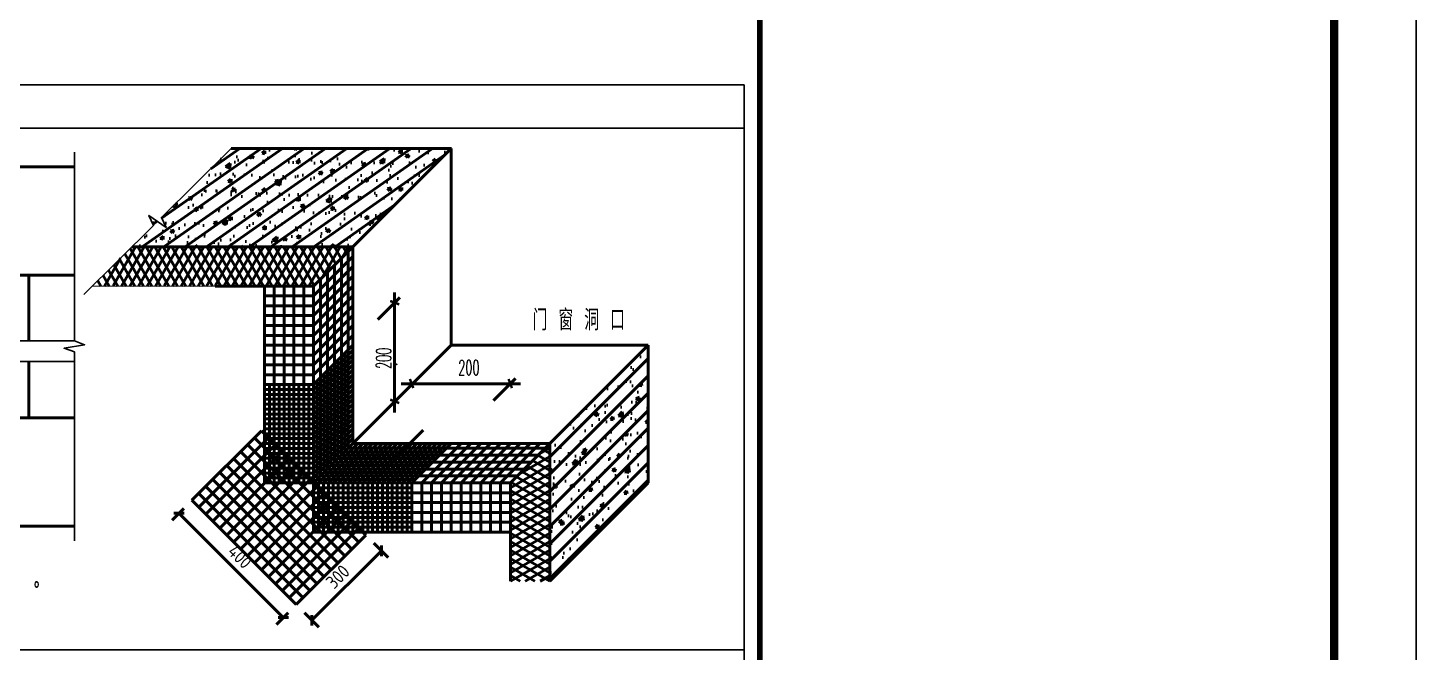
# Model space of a CAD drawing. Extents: x 1188826 to 1909461, y 608442 to 1651179.
# Drawn here: x 1858446 to 1875351, y 1288385 to 1295986 of the extents above; entities that cross this region are included whole.
import ezdxf

# ---------------------------------------------------------------- set-up
doc = ezdxf.new("R2010")
doc.units = 0
doc.header["$LTSCALE"] = 1000
doc.header["$MEASUREMENT"] = 0
for name, color, linetype in [('Defpoint', 7, 'Continuous'), ('PUB_DIM', 3, 'Continuous'), ('PUB_TEXT', 4, 'Continuous'), ('图框', 140, 'Continuous')]:
    doc.layers.add(name, color=color, linetype=linetype)
doc.layers.add('WALL', color=9, linetype='Continuous', lineweight=40)
doc.styles.add('DIM_FONT', font='SIMPLEX.shx', dxfattribs={"width": 0.56})
doc.styles.get("Standard").update_dxf_attribs({"font": 'gbenor.shx', "bigfont": 'gbcbig.shx'})
doc.styles.add('STANDARD_T3', font='gbenor.shx', dxfattribs={"bigfont": 'gbcbig.shx'})
doc.dimstyles.new('STANDARD&&50', dxfattribs={"dimtxt": 175, "dimasz": 50, "dimexe": 125, "dimexo": 150, "dimgap": 75, "dimtad": 1, "dimdec": 0, "dimzin": 0, "dimdsep": 46, "dimtxsty": 'STANDARD_T3', "dimblk": 'ARCHTICK', "dimcen": 0.09, "dimadec": 0, "dimazin": 0, "dimtfac": 1, "dimtdec": 0, "dimtix": 1, "dimtmove": 2, "dimatfit": 3, "dimfxl": 0, "dimtolj": 1, "dimtzin": 0, "dimarcsym": 0})

# ---------------------------------------------------------------- blocks, each defined once
blk = doc.blocks.new('1241241231')
at = {"layer": '图框', "const_width": 70}
blk.add_lwpolyline([(0, 0), (0, 57400)], dxfattribs=at)
blk = doc.blocks.new('_ArchTick')
at = {"color": 0, "linetype": 'ByBlock', "const_width": 0.4}
blk.add_lwpolyline([(-0.5, -0.5), (0.5, 0.5)], dxfattribs=at)
blk = doc.blocks.new('*D95')
at = {"layer": 'Defpoints', "color": 0, "transparency": 16777216}
for p in [(1150524, 1334061), (1151882, 1332704), (1151714, 1332535)]:
    blk.add_point(p, dxfattribs=at)
at = {"layer": 'PUB_DIM', "color": 0, "lineweight": -2, "transparency": 16777216}
for p, q in [((1150418, 1333955), (1150268, 1333805)), ((1150356, 1333893), (1151714, 1332535)), ((1151776, 1332598), (1151625, 1332447))]:
    blk.add_line(p, q, dxfattribs=at)
at = {"layer": 'PUB_DIM', "color": 0, "lineweight": -2, "transparency": 16777216, "xscale": 100, "yscale": 100, "zscale": 100}
for p, rotation in [((1150356, 1333893), 135.000000000005), ((1151714, 1332535), 315.0000000000049)]:
    blk.add_blockref('_ArchTick', p, dxfattribs=dict(at, rotation=rotation))
at = {"layer": 'PUB_DIM', "color": 0, "transparency": 16777216, "insert": (1151150, 1333329), "char_height": 175, "attachment_point": 5, "rotation": 315, "style": 'STANDARD_T3'}
blk.add_mtext('\\A1;400', dxfattribs=at)
blk = doc.blocks.new('*D96')
at = {"layer": 'Defpoints', "color": 0, "transparency": 16777216}
for p in [(1152787, 1333609), (1152991, 1333405), (1151882, 1332704)]:
    blk.add_point(p, dxfattribs=at)
at = {"layer": 'PUB_DIM', "color": 0, "lineweight": -2, "transparency": 16777216}
for p, q in [((1152086, 1332500), (1152991, 1333405)), ((1152893, 1333503), (1153079, 1333317)), ((1151988, 1332598), (1152174, 1332412))]:
    blk.add_line(p, q, dxfattribs=at)
at = {"layer": 'PUB_DIM', "color": 0, "lineweight": -2, "transparency": 16777216, "xscale": 100, "yscale": 100, "zscale": 100}
for p, rotation in [((1152991, 1333405), 45.00000000002211), ((1152086, 1332500), 225.0000000000221)]:
    blk.add_blockref('_ArchTick', p, dxfattribs=dict(at, rotation=rotation))
at = {"layer": 'PUB_DIM', "color": 0, "transparency": 16777216, "insert": (1152423, 1333067), "char_height": 175, "attachment_point": 5, "rotation": 45, "style": 'STANDARD_T3'}
blk.add_mtext('\\A1;300', dxfattribs=at)
blk = doc.blocks.new('21412412431')
h = blk.add_hatch()
h.set_pattern_fill('钢筋混凝土', color=256, scale=64, angle=350, style=0)
h.set_pattern_definition([(35, (-592757.76, -315045.97), (-91.77223, 131.064327), []), (40, (-592757.76, -315045.97), (445.09862, -119.26382), [48, -528]), (345, (-592757.76, -315045.97), (-3.85702, 489.50948), [38.4, -422.4]), (90.4514, (-592720.67, -315055.9), (441.24188, 370.24532), [40.79372, -448.73095]), (36.1842, (-592735.54, -314919.9), (654.2625, -222.9305), [72, -792]), (86.6356, (-592681, -314938.5), (697.3548, 510.09047), [61.1906, -673.0963]), (341.1842, (-592735.54, -314919.9), (697.3544, 510.091), [57.6, -633.6]), (11, (-592678.06, -314962.55), (331.47178, -320.09858), [48, -528]), (316, (-592678.06, -314962.55), (233.94548, 430.00456), [38.4, -422.4]), (61.4514, (-592650.44, -314989.2), (565.41734, 109.90554), [40.79372, -448.73095]), (27.5, (-592757.76, -315045.97), (44.66018, 208.463943), [0, -417.28, 0, -428.8, 0, -424]), (357.5, (-592757.76, -315045.97), (209.63955, 219.352426), [0, -244.48, 0, -407.68, 0, -161.6]), (317.5, (-592898.31, -315021.19), (333.94935, -73.542084), [0, -160, 0, -499.2, 0, -662.4]), (307.5, (-592961.34, -315010.08), (378.69396, -1.71843), [0, -208, 0, -331.52, 0, -470.4])])
h.paths.add_polyline_path([(26736.5, 19590.1), (25828.6, 18689.9), (25889.4, 18560.9), (25666.5, 18718.4), (25726.4, 18588.5), (25447.1, 18311.6), (28322.8, 18311.6), (29601.4, 19590.1)])
h = blk.add_hatch()
h.set_pattern_fill('钢筋混凝土', color=256, scale=64, style=0)
h.set_pattern_definition([(45, (-592757.76, -315045.97), (-113.137085, 113.137085), []), (50, (-592757.76, -315045.97), (459.04652, -40.16137), [48, -528]), (355, (-592757.76, -315045.97), (-88.80085, 481.40297), [38.4, -422.4]), (100.4514, (-592719.5, -315049.3), (370.246, 441.2413), [40.79372, -448.73095]), (46.1842, (-592757.76, -314918), (683.03427, -105.93217), [72, -792]), (96.6356, (-592700.84, -314926.8), (598.18413, 623.43544), [61.1906, -673.0963]), (351.1842, (-592757.76, -314918), (598.18364, 623.4359), [57.6, -633.6]), (21, (-592693.76, -314949.97), (382.02051, -257.6761), [48, -528]), (326, (-592693.76, -314949.97), (155.7218, 464.09603), [38.4, -422.4]), (71.4514, (-592661.93, -314971.45), (537.74248, 206.41952), [40.79372, -448.73095]), (37.5, (-592757.76, -315045.97), (7.782307, 213.052066), [0, -417.28, 0, -428.8, 0, -424]), (7.5, (-592757.76, -315045.97), (168.364504, 252.423496), [0, -244.48, 0, -407.68, 0, -161.6]), (327.5, (-592900.48, -315045.97), (341.64636, -14.435118), [0, -160, 0, -499.2, 0, -662.4]), (317.5, (-592964.48, -315045.97), (373.23915, 64.06719), [0, -208, 0, -331.52, 0, -470.4])])
h.paths.add_polyline_path([(32161.4, 15238.1), (32161.4, 17030.1), (30881.4, 15750.1), (30881.4, 13958.1)])
for p, q in [((26736.5, 19590.1), (29601.4, 19590.1)), ((27809.4, 17798.1), (29601.4, 19590.1)), ((29601.4, 17030.1), (29601.4, 19590.1)), ((18299.9, 19349.5), (24695.2, 19349.5)), ((25199.1, 17800.7), (25493.3, 18310.1)), ((25308.5, 17798.1), (25604.1, 18310.1)), ((25419.4, 17798.1), (25715, 18310.1)), ((25422.1, 18286.8), (25704.2, 17798.1)), ((25447.1, 18311.6), (28321.4, 18311.6)), ((25519.5, 18310.1), (25815.1, 17798.1)), ((25530.2, 17798.1), (25825.8, 18310.1)), ((25630.3, 18310.1), (25925.9, 17798.1)), ((25641.1, 17798.1), (25936.7, 18310.1)), ((25741.2, 18310.1), (26036.8, 17798.1)), ((25751.9, 17798.1), (26047.5, 18310.1)), ((25852, 18310.1), (26147.6, 17798.1)), ((25864.3, 17800.7), (26158.4, 18310.1)), ((25962.9, 18310.1), (26258.5, 17798.1)), ((25973.6, 17798.1), (26269.2, 18310.1)), ((26084.5, 17798.1), (26380.1, 18310.1)), ((26086, 18310.1), (26381.6, 17798.1)), ((26195.3, 17798.1), (26490.9, 18310.1)), ((26196.8, 18310.1), (26492.4, 17798.1)), ((26306.2, 17798.1), (26601.8, 18310.1)), ((26307.7, 18310.1), (26603.3, 17798.1)), ((26417, 17798.1), (26712.6, 18310.1)), ((26418.5, 18310.1), (26714.1, 17798.1)), ((28321.4, 18310.1), (26529.4, 18310.1)), ((26529.4, 18310.1), (26825, 17798.1)), ((26529.4, 17800.7), (26823.5, 18310.1)), ((26638.7, 17798.1), (26934.3, 18310.1)), ((26640.2, 18310.1), (26935.8, 17798.1)), ((26749.6, 17798.1), (27045.2, 18310.1)), ((26751.1, 18310.1), (27046.7, 17798.1)), ((26860.4, 17798.1), (27156, 18310.1)), ((26861.9, 18310.1), (27157.5, 17798.1)), ((26971.3, 17798.1), (27266.9, 18310.1)), ((26972.8, 18310.1), (27268.4, 17798.1)), ((27082.1, 17798.1), (27377.7, 18310.1)), ((27083.6, 18310.1), (27379.2, 17798.1)), ((27193, 17798.1), (27488.6, 18310.1)), ((27194.5, 18310.1), (27490.1, 17798.1)), ((27303.8, 17798.1), (27599.4, 18310.1)), ((27305.3, 18310.1), (27600.9, 17798.1)), ((27414.7, 17798.1), (27710.3, 18310.1)), ((27416.2, 18310.1), (27711.8, 17798.1)), ((27525.5, 17798.1), (27821.2, 18310.1)), ((27527, 18310.1), (27817.8, 17806.5)), ((27636.4, 17798.1), (27932, 18310.1)), ((27637.9, 18310.1), (27888.1, 17876.8)), ((27747.2, 17798.1), (28042.9, 18310.1)), ((27748.7, 18310.1), (27958.3, 17947.1)), ((27809.4, 17798.1), (28321.4, 18310.1)), ((27859.6, 18310.1), (28028.6, 18017.3)), ((27924.7, 17913.4), (28153.7, 18310.1)), ((27970.4, 18310.1), (28098.9, 18087.6)), ((28081.3, 18310.1), (28169.2, 18157.9)), ((28081.3, 18310.1), (28169.2, 18157.9)), ((28187, 18175.7), (28264.6, 18310.1)), ((28192.1, 18310.1), (28239.4, 18228.2)), ((28321.4, 15750.1), (28321.4, 18310.1)), ((25086.8, 17798.1), (25297.8, 18163.5)), ((25210.6, 18077.1), (25371.7, 17798.1)), ((25281.1, 18147), (25482.5, 17798.1)), ((25351.6, 18216.9), (25593.4, 17798.1)), ((27809.4, 17670.1), (28321.4, 18182.1)), ((28170.3, 15599.1), (28170.3, 18159.1)), ((28260.6, 15689.3), (28260.6, 18249.3)), ((23336.9, 17941.5), (24695.2, 17941.5)), ((24104.9, 17085.5), (24104.9, 17941.5)), ((25069.6, 17937.3), (25150, 17798.1)), ((25140.1, 18007.2), (25260.8, 17798.1)), ((27809.4, 17542.1), (28321.4, 18054.1)), ((27809.4, 17414.1), (28321.4, 17926.1)), ((27989.8, 15418.6), (27989.8, 17978.6)), ((28080.1, 15508.8), (28080.1, 18068.8)), ((24999.1, 17867.4), (25039.1, 17798.1)), ((26529.4, 17798.1), (27809.4, 17798.1)), ((27169.4, 15238.1), (27169.4, 17798.1)), ((27297.4, 15238.1), (27297.4, 17798.1)), ((27425.4, 15238.1), (27425.4, 17798.1)), ((27553.4, 15238.1), (27553.4, 17798.1)), ((27681.4, 15238.1), (27681.4, 17798.1)), ((27809.4, 14598.1), (27809.4, 17798.1)), ((27809.4, 17286.1), (28321.4, 17798.1)), ((27899.6, 15328.3), (27899.6, 17888.3)), ((28860.5, 16165.1), (28860.5, 17716.6)), ((27169.4, 17670.1), (27809.4, 17670.1)), ((27169.4, 17542.1), (27809.4, 17542.1)), ((27809.4, 17158.1), (28321.4, 17670.1)), ((27809.4, 17030.1), (28321.4, 17542.1)), ((28644.7, 17365.1), (28931.6, 17652)), ((27169.4, 17414.1), (27809.4, 17414.1)), ((27809.4, 16902.1), (28321.4, 17414.1)), ((27169.4, 17286.1), (27809.4, 17286.1)), ((27809.4, 16774.1), (28321.4, 17286.1)), ((27169.4, 17158.1), (27809.4, 17158.1)), ((27169.4, 17030.1), (27809.4, 17030.1)), ((27809.4, 16646.1), (28321.4, 17158.1)), ((27809.4, 15238.1), (29601.4, 17030.1)), ((27809.4, 16518.1), (28321.4, 17030.1)), ((29601.4, 17030.1), (32161.4, 17030.1)), ((30369.4, 15238.1), (32161.4, 17030.1)), ((32161.4, 15238.1), (32161.4, 17030.1)), ((24104.9, 16085.5), (24104.9, 16815.8)), ((27169.4, 16902.1), (27809.4, 16902.1)), ((27809.4, 16454.1), (28321.4, 16966.1)), ((27809.4, 16390.1), (28321.4, 16902.1)), ((27809.4, 16326.1), (28321.4, 16838.1)), ((28125.2, 15553.9), (28125.2, 16833.9)), ((28215.4, 15644.2), (28215.4, 16924.2)), ((27169.4, 16774.1), (27809.4, 16774.1)), ((27169.4, 16646.1), (27809.4, 16646.1)), ((27809.4, 16262.1), (28321.4, 16774.1)), ((27809.4, 16198.1), (28321.4, 16710.1)), ((27809.4, 16134.1), (28321.4, 16646.1)), ((27944.7, 15373.5), (27944.7, 16653.5)), ((28035, 15463.7), (28035, 16743.7)), ((27169.4, 16518.1), (27809.4, 16518.1)), ((27169.4, 16454.1), (27809.4, 16454.1)), ((27233.4, 15238.1), (27233.4, 16518.1)), ((27361.4, 15238.1), (27361.4, 16518.1)), ((27489.4, 15238.1), (27489.4, 16518.1)), ((27617.4, 15238.1), (27617.4, 16518.1)), ((27745.4, 15238.1), (27745.4, 16518.1)), ((27809.4, 16070.1), (28321.4, 16582.1)), ((27809.4, 16006.1), (28321.4, 16518.1)), ((27809.4, 15942.1), (28321.4, 16454.1)), ((27854.5, 15283.2), (27854.5, 16563.2)), ((28860.5, 16152.9), (28860.5, 16618)), ((28950.7, 16526.8), (30502.2, 16526.8)), ((30150.7, 16311), (30437.6, 16597.9)), ((27169.4, 16390.1), (27809.4, 16390.1)), ((27169.4, 16326.1), (27809.4, 16326.1)), ((27809.4, 15878.1), (28321.4, 16390.1)), ((27809.4, 15814.1), (28321.4, 16326.1)), ((23336.9, 16085.5), (24695.2, 16085.5)), ((27169.4, 16262.1), (27809.4, 16262.1)), ((27169.4, 16198.1), (27809.4, 16198.1)), ((27169.4, 16134.1), (27809.4, 16134.1)), ((27809.4, 15750.1), (28321.4, 16262.1)), ((27809.4, 15686.1), (28321.4, 16198.1)), ((27809.4, 15622.1), (28321.4, 16134.1)), ((26225.4, 15011.8), (27130.5, 15916.9)), ((28488.2, 14559.3), (27130.5, 15916.9)), ((27169.4, 16070.1), (27809.4, 16070.1)), ((27169.4, 16006.1), (27809.4, 16006.1)), ((27169.4, 15942.1), (27809.4, 15942.1)), ((27809.4, 15558.1), (28321.4, 16070.1)), ((27809.4, 15494.1), (28321.4, 16006.1)), ((27809.4, 15430.1), (28321.4, 15942.1)), ((28863.3, 15553.9), (29235.6, 15926.2)), ((26316, 14921.3), (27221.1, 15826.4)), ((26406.5, 14830.8), (27311.6, 15735.9)), ((28307.2, 14378.3), (26949.5, 15735.9)), ((28397.7, 14468.8), (27040, 15826.4)), ((27169.4, 15878.1), (27809.4, 15878.1)), ((27169.4, 15814.1), (27809.4, 15814.1)), ((27169.4, 15750.1), (27809.4, 15750.1)), ((27809.4, 15366.1), (28321.4, 15878.1)), ((27809.4, 15302.1), (28321.4, 15814.1)), ((27873.4, 15238.1), (28385.4, 15750.1)), ((27937.4, 15238.1), (28449.4, 15750.1)), ((28001.4, 15238.1), (28513.4, 15750.1)), ((28065.4, 15238.1), (28577.4, 15750.1)), ((28129.4, 15238.1), (28641.4, 15750.1)), ((28193.4, 15238.1), (28705.4, 15750.1)), ((28257.4, 15238.1), (28769.4, 15750.1)), ((28321.4, 15750.1), (30881.4, 15750.1)), ((28321.4, 15238.1), (28833.4, 15750.1)), ((28385.4, 15238.1), (28897.4, 15750.1)), ((28449.4, 15238.1), (28961.4, 15750.1)), ((28513.4, 15238.1), (29025.4, 15750.1)), ((28577.4, 15238.1), (29089.4, 15750.1)), ((28641.4, 15238.1), (29153.4, 15750.1)), ((28705.4, 15238.1), (29217.4, 15750.1)), ((28769.4, 15238.1), (29281.4, 15750.1)), ((28833.4, 15238.1), (29345.4, 15750.1)), ((28897.4, 15238.1), (29409.4, 15750.1)), ((28961.4, 15238.1), (29473.4, 15750.1)), ((29025.4, 15238.1), (29537.4, 15750.1)), ((29089.4, 15238.1), (29601.4, 15750.1)), ((29217.4, 15238.1), (29729.4, 15750.1)), ((29345.4, 15238.1), (29857.4, 15750.1)), ((29473.4, 15238.1), (29985.4, 15750.1)), ((29601.4, 15238.1), (30113.4, 15750.1)), ((29729.4, 15238.1), (30241.4, 15750.1)), ((29857.4, 15238.1), (30369.4, 15750.1)), ((29985.4, 15238.1), (30497.4, 15750.1)), ((30113.4, 15238.1), (30625.4, 15750.1)), ((30241.4, 15238.1), (30753.4, 15750.1)), ((30369.4, 15238.1), (30881.4, 15750.1)), ((30881.4, 15731.7), (30869.7, 15738.4)), ((30881.4, 15750.1), (30881.4, 13958.1)), ((26497, 14740.3), (27402.1, 15645.4)), ((26587.5, 14649.8), (27492.6, 15554.9)), ((28126.1, 14197.2), (26768.5, 15554.9)), ((28216.7, 14287.7), (26859, 15645.4)), ((27169.4, 15686.1), (27809.4, 15686.1)), ((27169.4, 15622.1), (27809.4, 15622.1)), ((27169.4, 15558.1), (27809.4, 15558.1)), ((28125.2, 15553.9), (29405.2, 15553.9)), ((28170.3, 15599.1), (30730.3, 15599.1)), ((28215.4, 15644.2), (29495.4, 15644.2)), ((28260.6, 15689.3), (30820.6, 15689.3)), ((30484.7, 15353.4), (30881.4, 15582.4)), ((30881.4, 15510), (30729.2, 15597.9)), ((30881.4, 15510), (30729.2, 15597.9)), ((30747, 15615.7), (30881.4, 15693.3)), ((30881.4, 15620.9), (30799.4, 15668.2)), ((27945.1, 14016.2), (26587.5, 15373.9)), ((28035.6, 14106.7), (26678, 15464.4)), ((26678, 14559.3), (27583.1, 15464.4)), ((26768.5, 14468.8), (27673.6, 15373.9)), ((27169.4, 15494.1), (27809.4, 15494.1)), ((27169.4, 15430.1), (27809.4, 15430.1)), ((27169.4, 15366.1), (27809.4, 15366.1)), ((27944.7, 15373.5), (29224.7, 15373.5)), ((27989.8, 15418.6), (30549.8, 15418.6)), ((28035, 15463.7), (29315, 15463.7)), ((28080.1, 15508.8), (30640.1, 15508.8)), ((30369.4, 15176), (30881.4, 15471.6)), ((30369.4, 15065.1), (30881.4, 15360.7)), ((30881.4, 15177.5), (30518.3, 15387.1)), ((30881.4, 15288.3), (30588.6, 15457.3)), ((30881.4, 15399.2), (30658.9, 15527.6)), ((27764.1, 13835.2), (26406.5, 15192.8)), ((27854.6, 13925.7), (26497, 15283.4)), ((26859, 14378.3), (27764.1, 15283.4)), ((26949.5, 14287.7), (27854.6, 15192.8)), ((27169.4, 15302.1), (27809.4, 15302.1)), ((27169.4, 15238.1), (30369.4, 15238.1)), ((27854.5, 15283.2), (29134.5, 15283.2)), ((27873.4, 14598.1), (27873.4, 15238.1)), ((27899.6, 15328.3), (30459.6, 15328.3)), ((27937.4, 14598.1), (27937.4, 15238.1)), ((28001.4, 14598.1), (28001.4, 15238.1)), ((28065.4, 14598.1), (28065.4, 15238.1)), ((28129.4, 14598.1), (28129.4, 15238.1)), ((28193.4, 14598.1), (28193.4, 15238.1)), ((28257.4, 14598.1), (28257.4, 15238.1)), ((28321.4, 14598.1), (28321.4, 15238.1)), ((28385.4, 14598.1), (28385.4, 15238.1)), ((28449.4, 14598.1), (28449.4, 15238.1)), ((28513.4, 14598.1), (28513.4, 15238.1)), ((28577.4, 14598.1), (28577.4, 15238.1)), ((28641.4, 14598.1), (28641.4, 15238.1)), ((28705.4, 14598.1), (28705.4, 15238.1)), ((28769.4, 14598.1), (28769.4, 15238.1)), ((28833.4, 14598.1), (28833.4, 15238.1)), ((28897.4, 14598.1), (28897.4, 15238.1)), ((28961.4, 14598.1), (28961.4, 15238.1)), ((29025.4, 14598.1), (29025.4, 15238.1)), ((29025.4, 14598.1), (29025.4, 15238.1)), ((29089.4, 14598.1), (29089.4, 15238.1)), ((29089.4, 14598.1), (29089.4, 15238.1)), ((29217.4, 14598.1), (29217.4, 15238.1)), ((29345.4, 14598.1), (29345.4, 15238.1)), ((29473.4, 14598.1), (29473.4, 15238.1)), ((29601.4, 14598.1), (29601.4, 15238.1)), ((29729.4, 14598.1), (29729.4, 15238.1)), ((29857.4, 14598.1), (29857.4, 15238.1)), ((29985.4, 14598.1), (29985.4, 15238.1)), ((30113.4, 14598.1), (30113.4, 15238.1)), ((30241.4, 14598.1), (30241.4, 15238.1)), ((30369.4, 14954.3), (30881.4, 15249.9)), ((30369.4, 13958.1), (30369.4, 15238.1)), ((30881.4, 14955.8), (30377.8, 15246.5)), ((30881.4, 15066.6), (30448.1, 15316.8)), ((30881.4, 13958.1), (32161.4, 15238.1)), ((27583.1, 13654.2), (26225.4, 15011.8)), ((27673.6, 13744.7), (26316, 15102.3)), ((27040, 14197.2), (27945.1, 15102.3)), ((27130.5, 14106.7), (28035.6, 15011.8)), ((27809.4, 15174.1), (29089.4, 15174.1)), ((27809.4, 15110.1), (30369.4, 15110.1)), ((27809.4, 15046.1), (29089.4, 15046.1)), ((30881.4, 14844.9), (30369.4, 15140.5)), ((30369.4, 14843.4), (30881.4, 15139)), ((30881.4, 14734.1), (30369.4, 15029.7)), ((30369.4, 14732.6), (30881.4, 15028.2)), ((27221.1, 14016.2), (28126.1, 14921.3)), ((27311.6, 13925.7), (28216.7, 14830.8)), ((27809.4, 14982.1), (30369.4, 14982.1)), ((27809.4, 14918.1), (29089.4, 14918.1)), ((27809.4, 14854.1), (30369.4, 14854.1)), ((30881.4, 14623.2), (30369.4, 14918.8)), ((30369.4, 14621.7), (30881.4, 14917.3)), ((18299.9, 14677.5), (24695.2, 14677.5)), ((27402.1, 13835.2), (28307.2, 14740.3)), ((27492.6, 13744.7), (28397.7, 14649.8)), ((27492.6, 13744.7), (28397.7, 14649.8)), ((27809.4, 14790.1), (29089.4, 14790.1)), ((27809.4, 14726.1), (30369.4, 14726.1)), ((27809.4, 14662.1), (29089.4, 14662.1)), ((30881.4, 14512.4), (30369.4, 14808)), ((30369.4, 14510.9), (30881.4, 14806.5)), ((30881.4, 14401.5), (30369.4, 14697.1)), ((30369.4, 14400), (30881.4, 14695.6)), ((27583.1, 13654.2), (28488.2, 14559.3)), ((27809.4, 14598.1), (30369.4, 14598.1)), ((30881.4, 14290.7), (30369.4, 14586.3)), ((30369.4, 14289.2), (30881.4, 14584.8)), ((30881.4, 14179.8), (30369.4, 14475.4)), ((30369.4, 14178.3), (30881.4, 14473.9)), ((30881.4, 14068.9), (30369.4, 14364.6)), ((30369.4, 14067.5), (30881.4, 14363.1)), ((30881.4, 13958.1), (30369.4, 14253.7)), ((30689.4, 13958.1), (30369.4, 14142.9)), ((30371.9, 13958.1), (30881.4, 14252.2)), ((30563.9, 13958.1), (30881.4, 14141.4)), ((30497.4, 13958.1), (30369.4, 14032)), ((30755.9, 13958.1), (30881.4, 14030.5))]:
    blk.add_line(p, q)
for points, const_width in [([(25445.6, 18310.1), (28321.4, 18310.1), (27809.4, 17798.1), (24929.3, 17798.1)], 12.8), ([(28924, 17560.3), (28805.5, 17605.1)], 32), ([(29062.4, 16590.2), (29107.3, 16471.7)], 32), ([(30345.9, 16590.2), (30390.8, 16471.7)], 32), ([(28924, 16276.8), (28805.5, 16321.7)], 32), ([(30369.4, 13958.1), (30369.4, 15238.1), (30881.4, 15750.1), (30881.4, 13958.1)], 12.8)]:
    blk.add_lwpolyline(points, dxfattribs=dict(const_width=const_width))
at = {"const_width": 32}
for points in [[(28199.4, 15926.2, 1), (28231.4, 15926.2, 1)], [(28847.3, 15553.9, 1), (28879.3, 15553.9, 1)]]:
    blk.add_lwpolyline(points, format="xyb", close=True, dxfattribs=at)
at = {"layer": 'Defpoint', "color": 252}
for p, q in [((0, 20418.4), (33412.5, 20418.4)), ((33412.5, 20418.4), (33412.5, 0)), ((0, 19854.9), (33412.5, 19854.9)), ((-1.2, 13064.4), (33412.5, 13064.4))]:
    blk.add_line(p, q, dxfattribs=at)
at = {"layer": 'Defpoint', "color": 0, "linetype": 'ByBlock'}
blk.add_point((28888.4, 16779.9), dxfattribs=at)
at = {"layer": 'PUB_DIM'}
for points in [[(24695.2, 19541.5), (24695.2, 17085.5), (24829.6, 17036.5), (24560.8, 16989.2), (24695.2, 16941.5), (24695.2, 14485.5)], [(24818.5, 17688.3), (25726.4, 18588.5), (25666.5, 18718.4), (25889.4, 18560.9), (25828.6, 18689.9), (26736.5, 19590.1)], [(18299.9, 17085.5), (21536.9, 17085.5), (21585.9, 17219.9), (21633.3, 16951.1), (21680.9, 17085.5), (24695.2, 17085.5)], [(18299.9, 16815.8), (21536.9, 16815.8), (21585.9, 16950.2), (21633.3, 16681.4), (21680.9, 16815.8), (24695.2, 16815.8)]]:
    blk.add_lwpolyline(points, dxfattribs=at)
at = {"color": 7, "linetype": 'ByBlock', "insert": (28720.8, 16859.5), "char_height": 192, "attachment_point": 5, "rotation": 90, "style": 'DIM_FONT'}
blk.add_mtext('200', dxfattribs=at)
at = {"color": 7, "linetype": 'ByBlock', "insert": (29829.8, 16737.8), "char_height": 192, "attachment_point": 5, "style": 'DIM_FONT'}
blk.add_mtext('200', dxfattribs=at)
at = {"layer": 'PUB_TEXT'}
for s, p in [('门', (30657.7, 17222.5)), ('窗', (30994.3, 17222.5)), ('洞', (31330.8, 17222.5)), ('口', (31667.4, 17222.5))]:
    blk.add_text(s, height=270.1, dxfattribs=at).set_placement(p)
at = {"layer": 'PUB_TEXT', "width": 0.7}
blk.add_text('°', height=231.5, dxfattribs=at).set_placement((24165.3, 13731.2))
at = {"layer": 'PUB_DIM'}
for p1, p2, distance, text, picture, middle in [((26225.4, 15011.8), (27583.1, 13654.2), -238, '400', '*D95', (26850.9, 14279.6)), ((27583.1, 13654.2), (28488.2, 14559.3), -288, '300', '*D96', (28124.4, 14018))]:
    dim = blk.add_aligned_dim(p1=p1, p2=p2, distance=distance, text=text, dimstyle='STANDARD&&50', override={"dimasz": 100}, dxfattribs=at)
    dim.commit()
    dim.dimension.update_dxf_attribs({"geometry": picture, "text_midpoint": middle, "insert": (-1124298.9, -1319049.4)})

msp = doc.modelspace()

# ---------------------------------------------------------------- linework, layer by layer
at = {"layer": '图框'}
msp.add_lwpolyline([(1791251, 1326135), (1875351, 1326135), (1875351, 1266735), (1791251, 1266735)], close=True, dxfattribs=at)
msp.add_lwpolyline([(1791251, 1326135), (1875351, 1326135), (1875351, 1266735), (1791251, 1266735)], close=True, dxfattribs=at)
at = {"layer": '图框', "const_width": 100}
msp.add_lwpolyline([(1874351, 1267735), (1874351, 1325135), (1793751, 1325135), (1793751, 1267735)], close=True, dxfattribs=at)

# ---------------------------------------------------------------- block references
at = {"layer": 'WALL'}
msp.add_blockref('1241241231', (1867358, 1267735), dxfattribs=at)
at = {"layer": 'WALL', "xscale": 0.9355500000000002, "yscale": 0.9355500000000002, "zscale": 0.9355500000000002}
msp.add_blockref('21412412431', (1835909, 1276190), dxfattribs=at)

doc.saveas('drawing.dxf')
